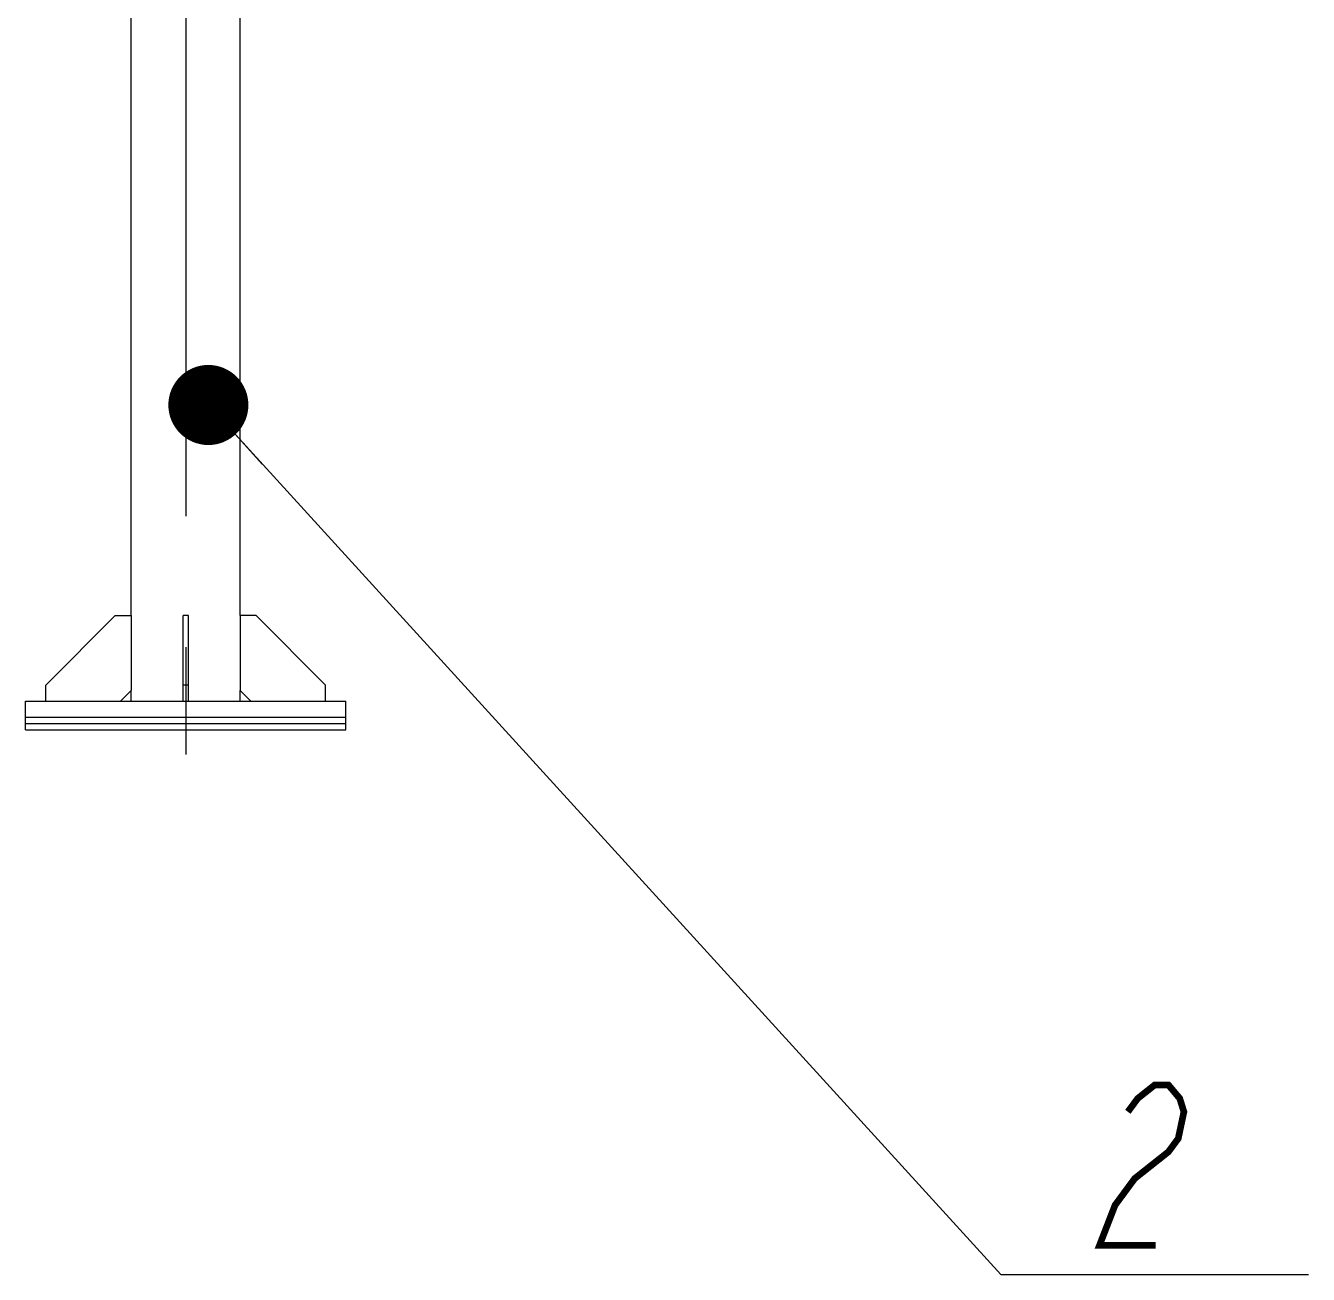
# Model space of a CAD drawing. Header units: millimetres. Extents: x 0 to 1189, y 0 to 841.
# Drawn here: x 686.4 to 734.47, y 641.19 to 687.97 of the extents above; entities that cross this region are included whole.
import ezdxf

# ---------------------------------------------------------------- set-up
doc = ezdxf.new("R2010")
doc.units = ezdxf.units.MM
doc.header["$LTSCALE"] = 65.395
doc.linetypes.add('CENTER', pattern=[0.6, 0.375, -0.075, 0.075, -0.075])
doc.layers.get('0').update_dxf_attribs({"linetype": 'CONTINUOUS'})
doc.layers.add('ALL_AXIS', color=7, linetype='CONTINUOUS')
doc.styles.get("Standard").update_dxf_attribs({"font": 'txt', "width": 0.7})
doc.dimstyles.get("Standard").update_dxf_attribs({"dimtxt": 3.5, "dimasz": 3, "dimexe": 0.18, "dimexo": 0.0625, "dimgap": 0.09, "dimtad": 1, "dimdec": 5, "dimdsep": 46, "dimtxsty": 'STANDARD', "dimblk": '_FILLED', "dimblk1": '_FILLED', "dimblk2": '_FILLED', "dimcen": 0.09, "dimadec": 0, "dimazin": 0, "dimtol": 1, "dimtp": 1e-05, "dimtm": 1e-05, "dimtfac": 1, "dimtdec": 5, "dimtofl": 0, "dimtmove": 0, "dimatfit": 3, "dimldrblk": '_FILLED', "dimfxl": 1, "dimtolj": 1, "dimarcsym": 0})

# ---------------------------------------------------------------- blocks, each defined once
blk = doc.blocks.new('_FILLED')
at = {"color": 0, "linetype": 'BYBLOCK'}
blk.add_solid([(0, 0), (-1, 0.167), (-1, -0.167)], dxfattribs=at)
blk = doc.blocks.new('BOM BALLOON 58_BL2', base_point=(728.707, 644.732))
at = {"color": 2, "linetype": 'CONTINUOUS'}
blk.add_line((722.945, 641.187), (734.469, 641.187), dxfattribs=at)
at = {"color": 2, "linetype": 'CONTINUOUS', "const_width": 0.25}
blk.add_lwpolyline([(727.706, 647.277), (728.075, 647.777), (728.706, 648.277), (729.231, 648.277), (729.65, 647.777), (729.806, 647.277), (729.594, 646.277), (729.225, 645.777), (728.594, 645.277), (727.962, 644.777), (727.225, 643.777), (726.644, 642.277), (728.744, 642.277)], dxfattribs=at)

msp = doc.modelspace()

# ---------------------------------------------------------------- linework, layer by layer
at = {"color": 7, "linetype": 'CONTINUOUS'}
for p, q in [((687.16175857, 663.26712965), (689.76175857, 665.86712965)), ((689.76175857, 665.86712965), (690.36175857, 665.86712965)), ((690.36175857, 665.86712965), (690.36175857, 663.06712965)), ((692.50175857, 665.86712965), (692.30175857, 665.86712965)), ((692.30175857, 662.66712965), (692.30175857, 665.86712965)), ((692.50175857, 662.66712965), (692.50175857, 665.86712965)), ((695.04175857, 665.86712965), (694.44175857, 665.86712965)), ((694.44175857, 665.86712965), (694.44175857, 663.06712965)), ((697.64175857, 663.26712965), (695.04175857, 665.86712965)), ((687.16175857, 662.66712965), (687.16175857, 663.26712965)), ((689.96175857, 662.66712965), (690.36175857, 663.06712965)), ((692.50175857, 663.26712965), (692.30175857, 663.26712965)), ((694.84175857, 662.66712965), (694.44175857, 663.06712965)), ((697.64175857, 662.66712965), (697.64175857, 663.26712965)), ((686.40175857, 662.66712965), (698.40175857, 662.66712965)), ((686.40175857, 661.58712965), (686.40175857, 662.66712965)), ((698.40175857, 661.58712965), (698.40175857, 662.66712965)), ((686.40175857, 662.06712965), (698.40175857, 662.06712965)), ((686.40175857, 661.82712965), (698.40175857, 661.82712965)), ((686.40175857, 661.58712965), (698.40175857, 661.58712965))]:
    msp.add_line(p, q, dxfattribs=at)
at = {"layer": 'ALL_AXIS', "color": 7, "linetype": 'CENTER'}
msp.add_line((692.40175857, 694.11512965), (692.40175857, 660.66712965), dxfattribs=at)
at = {"layer": 'ALL_AXIS', "color": 7, "linetype": 'CONTINUOUS'}
for p, q in [((690.36175857, 665.86712965), (690.36175857, 688.91512965)), ((694.44175857, 665.86712965), (694.44175857, 688.91512965)), ((690.36175857, 662.66712965), (690.36175857, 663.06712965)), ((694.44175857, 662.66712965), (694.44175857, 663.06712965))]:
    msp.add_line(p, q, dxfattribs=at)

# ---------------------------------------------------------------- block references
at = {"color": 2, "linetype": 'CONTINUOUS'}
msp.add_blockref('BOM BALLOON 58_BL2', (728.70664659, 644.73197047), dxfattribs=at)

# ---------------------------------------------------------------- leaders
msp.add_leader([(693.24861003, 673.75967283), (722.94462687, 641.18712965)], dimstyle='STANDARD', override={"dimtad": 0, "dimldrblk": 'DOT'}, dxfattribs=at)

doc.saveas('drawing.dxf')
